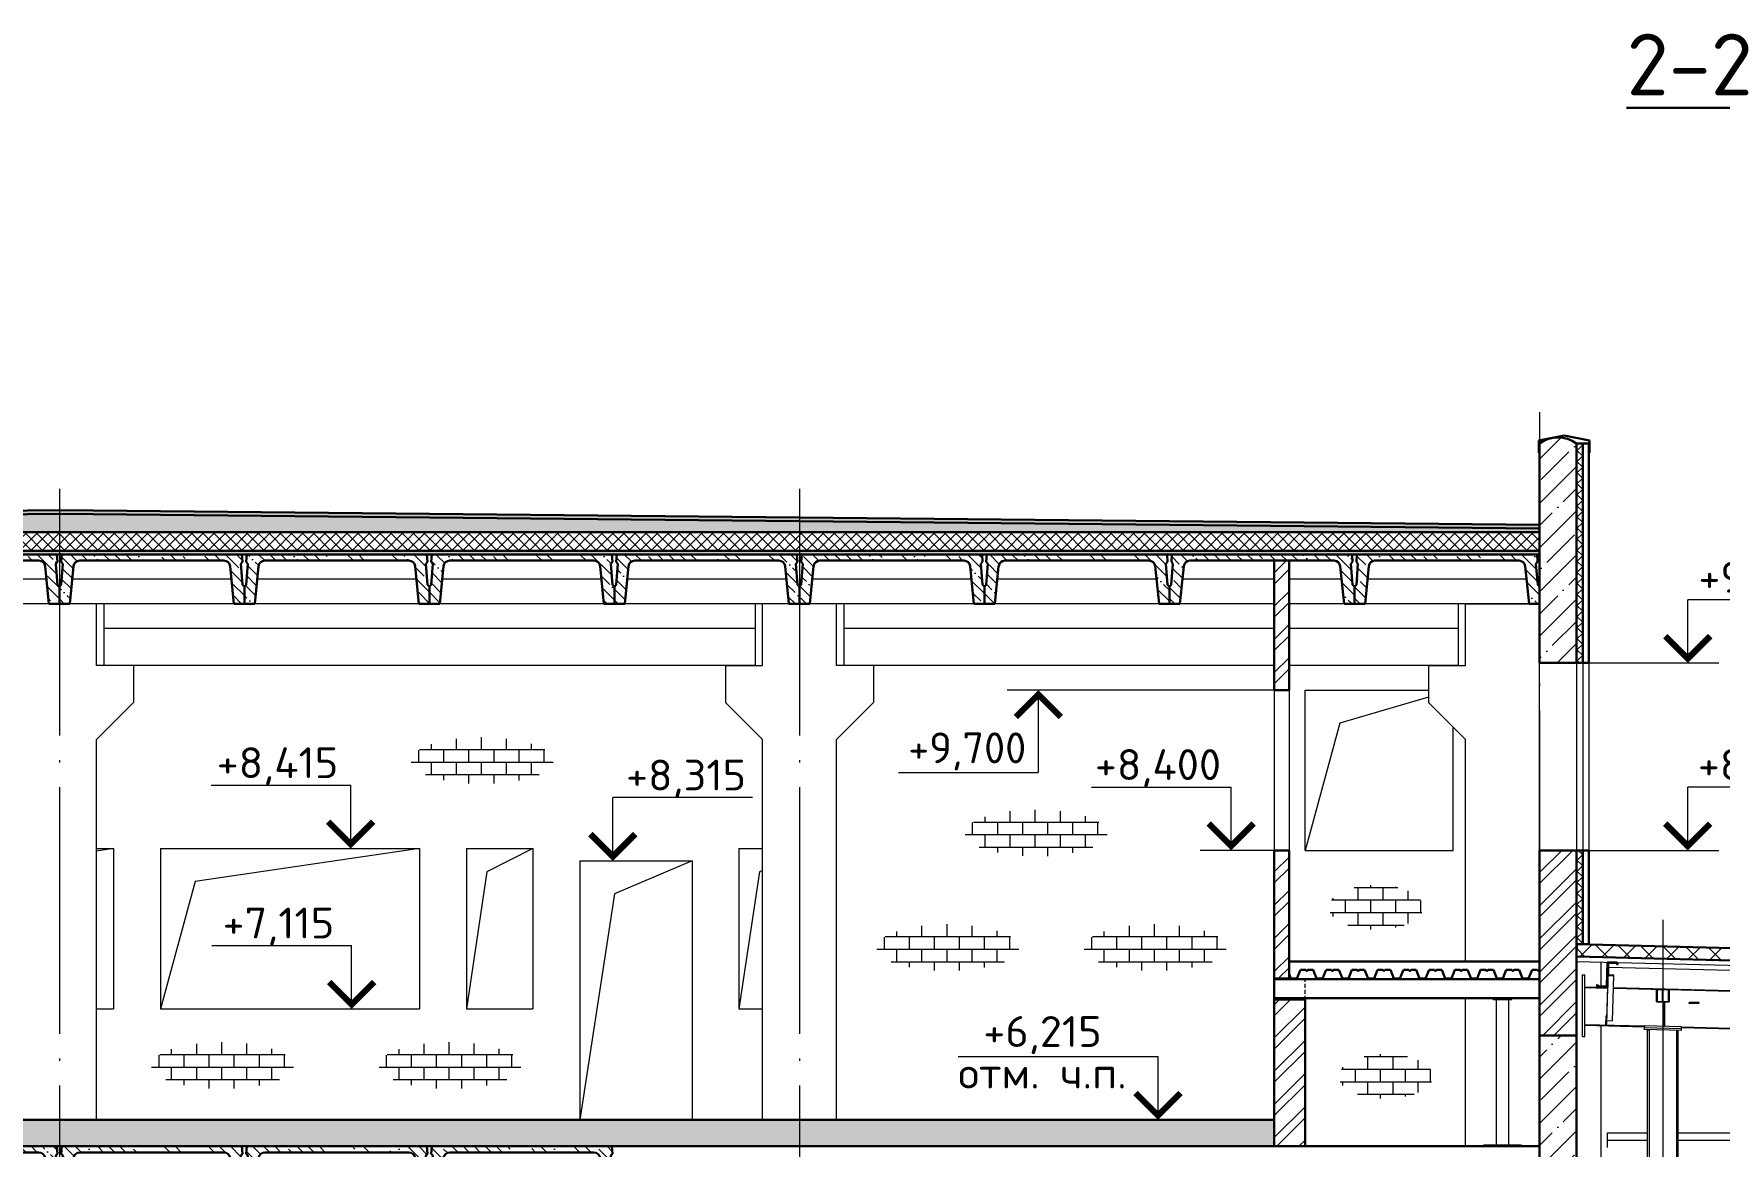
# Model space of a CAD drawing. Extents: x -965262 to 1142518, y -357520 to 71675.
# Drawn here: x -313554 to -299888, y -189498 to -180474 of the extents above; entities that cross this region are included whole.
import ezdxf

# ---------------------------------------------------------------- set-up
doc = ezdxf.new("R2010")
doc.units = 0
doc.header["$LTSCALE"] = 10
doc.linetypes.add('DOTE', pattern=[2.42, 2, -0.2, 0.02, -0.2])
doc.linetypes.add('HIDDEN', pattern=[9.525, 6.35, -3.175])
doc.layers.get('0').update_dxf_attribs({"linetype": 'CONTINUOUS', "lineweight": 30})
doc.layers.add('DOTE', color=7, linetype='DOTE', lineweight=9)
doc.styles.add('GOST 2.304', font='isocpeur.ttf', dxfattribs={"width": 0.75, "height": 250})
pattern_1 = [(45, (-339032.66, -365864.93), (-134.70384, 134.70384), []), (45, (-338942.86, -365864.93), (-134.70384, 134.70384), [])]

# ---------------------------------------------------------------- blocks, each defined once
blk = doc.blocks.new('Ось7')
at = {"lineweight": 15}
for p, q in [((1024807, 203193), (1024807, 203962)), ((1024807, 203962), (1024835, 203962)), ((1024835, 203193), (1024835, 203962)), ((1025119, 203960), (1025105, 203400)), ((1025109, 203346), (1025125, 203956)), ((1025119, 203960), (1025122, 204092)), ((1025128, 203960), (1025119, 203960)), ((1025122, 204092), (1025131, 204092)), ((1025125, 203956), (1025128, 203956)), ((1025131, 204092), (1025128, 203960)), ((1025195, 203958), (1025128, 203960)), ((1025128, 203956), (1025195, 203954)), ((1025192, 203814), (1025195, 203958)), ((1024835, 203815), (1025115, 203808)), ((1024835, 203805), (1024835, 203815)), ((1024835, 203805), (1025115, 203798)), ((1025117, 203909), (1025123, 203909)), ((1025181, 203391), (1025192, 203806)), ((1025191, 203796), (1025814, 203781)), ((1025192, 203806), (1026653, 203769)), ((1025730, 203627), (1025730, 203781)), ((1025730, 203781), (1025884, 203781)), ((1025879, 203776), (1025735, 203776)), ((1025735, 203776), (1025735, 203632)), ((1025803, 203632), (1025803, 203776)), ((1025811, 203632), (1025811, 203776)), ((1025879, 203632), (1025879, 203776)), ((1025884, 203781), (1025884, 203627)), ((1025884, 203779), (1026653, 203760)), ((1025730, 203627), (1025884, 203627)), ((1025735, 203632), (1025879, 203632)), ((1025814, 203319), (1025814, 203627)), ((1025828, 203627), (1025828, 203319)), ((1026135, 203607), (1026136, 203619)), ((1026258, 203604), (1026135, 203607)), ((1026259, 203616), (1026136, 203619)), ((1026258, 203604), (1026259, 203616)), ((1024835, 203344), (1024835, 203344)), ((1024835, 203344), (1024835, 203334)), ((1024835, 203344), (1025578, 203325)), ((1024835, 203334), (1025577, 203316)), ((1025097, 203337), (1025100, 203453)), ((1025100, 203453), (1025106, 203452)), ((1025103, 203337), (1025105, 203400)), ((1025103, 203346), (1025109, 203346)), ((1025111, 203393), (1025181, 203391)), ((1025576, 203279), (1025577, 203302)), ((1025578, 203325), (1025577, 203316)), ((1025578, 203325), (1025577, 203302)), ((1026038, 203291), (1025577, 203302)), ((1026039, 203314), (1025578, 203325)), ((1025828, 203319), (1025814, 203319)), ((1026038, 203291), (1026039, 203314)), ((1026039, 203314), (1026039, 203304)), ((1026039, 203314), (1033916, 203117)), ((1026039, 203304), (1033916, 203108)), ((1024807, 203193), (1024835, 203193)), ((1026038, 203268), (1025576, 203279)), ((1025615, 203278), (1025636, 203278)), ((1025615, 192677), (1025615, 203278)), ((1025636, 203278), (1025636, 192677)), ((1025999, 203268), (1025978, 203269)), ((1025978, 203269), (1025978, 192677)), ((1025999, 192677), (1025999, 203268)), ((1026038, 203268), (1026038, 203291))]:
    blk.add_line(p, q, dxfattribs=at)
blk = doc.blocks.new('y')
at = {"lineweight": 15}
h = blk.add_hatch(dxfattribs=at)
h.set_pattern_fill('ANSI35', color=256, scale=20, angle=90, style=0)
h.set_pattern_definition([(135, (-71939.62, 175751.51), (-89.80256, -89.80256), []), (135, (-71939.62, 175841.31), (-89.80256, -89.80256), [158.75, -31.75, 0, -31.75])])
edge = h.paths.add_edge_path()
edge.add_ellipse((16946, 173768), major_axis=(35.4, 35.4), ratio=1, start_angle=45, end_angle=129.2894)
edge.add_line((16896, 173773), (16866, 173468))
edge.add_line((16866, 173468), (16781, 173468))
edge.add_line((16781, 173468), (16781, 173608))
edge.add_line((16781, 173608), (16796, 173623))
edge.add_line((16796, 173623), (16809, 173793))
edge.add_line((16809, 173793), (16796, 173808))
edge.add_line((16796, 173808), (16801, 173868))
edge.add_line((16801, 173868), (18261, 173868))
edge.add_line((18261, 173868), (18265, 173808))
edge.add_line((18265, 173808), (18252, 173793))
edge.add_line((18252, 173793), (18266, 173623))
edge.add_line((18266, 173623), (18281, 173608))
edge.add_line((18281, 173608), (18281, 173468))
edge.add_line((18281, 173468), (18196, 173468))
edge.add_line((18196, 173468), (18165, 173773))
edge.add_ellipse((18115, 173768), major_axis=(-35.4, 35.4), ratio=1, start_angle=230.7106, end_angle=315)
edge.add_line((18115, 173818), (16946, 173818))
h.paths.add_polyline_path([(17611, 173818), (17451, 173818), (17451, 173868), (17611, 173868)], flags=17)
h.paths.add_polyline_path([(17961, 173818), (17801, 173818), (17801, 173868), (17961, 173868)], flags=17)
for p, q in [((16801, 173868), (16796, 173808)), ((18261, 173868), (16801, 173868)), ((18261, 173868), (18265, 173808)), ((16809, 173793), (16796, 173808)), ((16809, 173793), (16796, 173623)), ((16896, 173773), (16866, 173468)), ((18115, 173818), (16946, 173818)), ((18165, 173773), (18196, 173468)), ((18252, 173793), (18265, 173808)), ((18252, 173793), (18266, 173623)), ((16781, 173608), (16796, 173623)), ((16781, 173608), (16781, 173468)), ((18281, 173608), (18266, 173623)), ((18281, 173608), (18281, 173468)), ((18281, 173608), (18281, 173468)), ((16781, 173468), (16866, 173468)), ((18281, 173468), (18196, 173468))]:
    blk.add_line(p, q)
for p, q in [((18176, 173668), (16886, 173668)), ((18196, 173468), (16866, 173468))]:
    blk.add_line(p, q, dxfattribs=at)
for centre, start, end in [((16946, 173768), 90, 174.2894), ((18115, 173768), 5.7106, 90)]:
    blk.add_arc(centre, 50, start, end)
blk = doc.blocks.new('zz')
at = {"lineweight": 15}
for p, q in [((928572, 205002), (930093, 204964)), ((928557, 202933), (929057, 202933)), ((928557, 202751), (928557, 202933)), ((929442, 202933), (936749, 202933)), ((928557, 202841), (929057, 202841)), ((929442, 202841), (936749, 202841))]:
    blk.add_line(p, q, dxfattribs=at)

msp = doc.modelspace()

# ---------------------------------------------------------------- hatches: boundary and pattern name
at = {"lineweight": 15}
h = msp.add_hatch(dxfattribs=at)
h.set_pattern_fill('ANSI35', color=256, scale=40)
h.set_pattern_definition([(45, (-301197.93, -183776.57), (-179.605, 179.605), []), (45, (-301018.32, -183776.57), (-179.605, 179.605), [317.5, -63.5, 0, -63.5])])
h.paths.add_polyline_path([(-301346, -183798.3), (-301046, -183798.3, 0.3333333)])
h.paths.add_polyline_path([(-301346, -185578.3), (-301046, -185578.3), (-301046, -183798.3), (-301346, -183798.3)])
h.paths.add_polyline_path([(-301346, -190398.3), (-301046, -190398.3), (-301046, -188598.3), (-301346, -188598.3)])
h = msp.add_hatch(dxfattribs=at)
h.set_pattern_fill('ANSI37', color=256, scale=20)
h.set_pattern_definition([(45, (-342126.707, -358566.054), (-44.90128, 44.90128), []), (135, (-342126.707, -358566.054), (-44.90128, -44.90128), [])])
h.paths.add_polyline_path([(-300996, -183798.3), (-301046, -183798.3), (-301046, -185578.3), (-300996, -185578.3)])
h.paths.add_polyline_path([(-300996, -187098.3), (-301046, -187098.3), (-301046, -187858.3), (-300996, -187858.3)])
h = msp.add_hatch(dxfattribs=at)
h.set_pattern_fill('ANSI35', color=256, scale=20)
h.set_pattern_definition([(45, (-339032.66, -358566.05), (-89.80256, 89.80256), []), (45, (-338942.86, -358566.05), (-89.80256, 89.80256), [158.75, -31.75, 0, -31.75])])
h.paths.add_polyline_path([(-319346, -184398.3), (-325346, -184458.3), (-325346, -184488.3), (-319346, -184428.3)])
h.paths.add_polyline_path([(-313346, -184368.3), (-313346, -184338.3), (-319346, -184398.3), (-319346, -184428.3)])
h.paths.add_polyline_path([(-313346, -184338.3), (-313346, -184368.3), (-307346, -184428.3), (-307346, -184398.3)])
h.paths.add_polyline_path([(-307346, -184398.3), (-307346, -184428.3), (-301346, -184488.3), (-301346, -184458.3)])
h = msp.add_hatch(dxfattribs=at)
h.set_pattern_fill('GRAVEL', color=256, scale=5)
h.set_pattern_definition([(228.0127875, (-338941.22, -358439.054), (-1016.0000001, -1142.99999993), [17.08607, -1691.52418]), (184.969741, (-338952.6496, -358451.7543), (1523.9999994, 127.00000723), [29.32024, -2902.702445]), (132.510447, (-338981.8596, -358454.294), (1270.00000054, -1396.9999995), [20.67408, -2046.73614]), (267.273689, (-339031.3896, -358486.0443), (127.00000027, 2539.99999999), [26.70023, -2643.32187]), (292.833654, (-339032.6596, -358512.714), (-635.00000005, 1523.99999998), [26.181685, -2591.99039]), (357.273689, (-339022.4996, -358536.8443), (-2539.99999999, 127.00000027), [26.70023, -2643.32187]), (37.6942405, (-338995.8296, -358538.1143), (-1650.99999993, -1270.0000001), [35.30968, -3495.65577]), (72.2553284, (-338967.8896, -358516.5243), (889.00000024, 2793.99999992), [33.33598, -3300.26283]), (121.4295656, (-338957.7296, -358484.7743), (-1016.00000014, 1650.99999991), [26.79065, -2652.277285]), (175.236358, (-338971.7, -358461.914), (1397, -127.0000002), [30.58566, -1498.69685]), (222.3974378, (-339002.1796, -358459.3743), (-1523.99999995, -1397.00000005), [39.5539, -3915.83863]), (138.814075, (-338905.66, -358487.314), (-888.99999995, 762.0000001), [13.50023, -1336.52829]), (171.4692344, (-338915.8196, -358478.424), (1651.00000004, -253.99999971), [25.6841, -2542.73195]), (225, (-338941.22, -358474.61), (-2e-14, -127), [17.96047, -161.644655]), (203.19859, (-338950.11, -358459.374), (635, 254), [9.67207, -957.53112]), (291.80141, (-338959, -358463.184), (-127, 381), [13.67828, -670.23765]), (30.963757, (-338953.92, -358475.884), (381, 254), [22.21598, -718.31491]), (161.56505, (-338934.87, -358464.454), (254, -127), [16.06436, -385.54491]), (16.3895403, (-339032.6596, -358463.184), (1270, 381), [22.5044, -2227.94133]), (70.346176, (-339011.07, -358456.834), (-508.00000005, -1397), [18.87995, -1869.11078]), (293.19859, (-338934.87, -358439.054), (-254, 635), [19.344005, -947.85918]), (343.6104597, (-338927.2496, -358456.834), (-1270.00000003, 380.9999999), [22.5044, -2227.94133]), (339.443955, (-339032.66, -358541.924), (-635, 254), [21.70176, -1063.38672]), (294.7751406, (-339012.34, -358549.544), (-635.00000076, 1396.99999966), [18.18361, -1800.17967]), (66.80141, (-338933.6, -358566.054), (254, 635), [19.344005, -947.85918]), (17.3540246, (-338925.9796, -358548.274), (-1650.99999997, -508.0000001), [21.28914, -2107.6188]), (69.443955, (-338995.83, -358566.054), (-254, -635), [10.85088, -1074.2376]), (101.309932, (-338941.22, -358566.054), (-127, 508), [6.47573, -641.09975]), (165.963757, (-338942.49, -358559.704), (381, -127), [26.181685, -497.45273]), (186.009006, (-338967.8896, -358553.354), (1270, 127.00000007), [24.26335, -2402.06824]), (303.690068, (-338953.92, -358487.314), (-127, 254), [18.31619, -439.58882]), (353.1572266, (-338943.7596, -358502.5543), (2159.00000001, -253.99999989), [31.97784, -3165.80045]), (60.945396, (-338912.01, -358506.364), (-508, -889), [13.07541, -1294.46962]), (90, (-338905.66, -358494.93), (-127, 127), [7.62, -119.38]), (120.256437, (-338970.43, -358549.544), (507.99999994, -889.00000004), [17.64335, -1746.69704]), (48.0127875, (-338979.32, -358534.304), (1016.0000001, 1142.99999993), [34.17214, -1674.43811]), (0, (-338956.46, -358508.9), (127, 127), [33.02, -93.98]), (325.3048465, (-338923.44, -358508.904), (1270.00000048, -888.9999993), [20.08048, -1987.96584]), (254.054604, (-338906.93, -358520.334), (-127, -508), [18.49145, -906.0825]), (207.6459754, (-338912.0096, -358538.1143), (-2413.00000009, -1269.99999983), [30.107255, -2980.62322]), (175.4260787, (-338938.6796, -358552.0843), (-1651, 127), [31.85147, -3153.29232])])
h.paths.add_polyline_path([(-325346, -184518.3), (-325346, -184488.3), (-313346, -184368.3), (-301346, -184488.3), (-301346, -184518.3)])
h = msp.add_hatch(dxfattribs=at)
h.set_pattern_fill('ANSI37', color=256, scale=20)
h.set_pattern_definition([(45, (-339032.66, -358566.054), (-44.90128, 44.90128), []), (135, (-339032.66, -358566.054), (-44.90128, -44.90128), [])])
h.paths.add_polyline_path([(-301346, -184518.3), (-325346, -184518.3), (-325346, -184668.3), (-301346, -184668.3)])
h = msp.add_hatch(dxfattribs=at)
h.set_pattern_fill('ANSI35', color=256, scale=20, angle=90)
h.set_pattern_definition([(135, (-319061.49, -184678.97), (-89.8026, -89.8026), []), (135, (-319061.49, -184589.16), (-89.8026, -89.8026), [158.75, -31.75, 0, -31.75])])
h.paths.add_polyline_path([(-313346, -184668.3), (-319346, -184668.3), (-319346, -184698.3), (-313346, -184698.3)])
h.paths.add_polyline_path([(-307346, -184668.3), (-313346, -184668.3), (-313346, -184698.3), (-307346, -184698.3)])
h.paths.add_polyline_path([(-301346, -184668.3), (-307346, -184668.3), (-307346, -184698.3), (-301346, -184698.3)])
h.paths.add_polyline_path([(-319346, -184668.3), (-325346, -184668.3), (-325346, -184698.3), (-319346, -184698.3)])
at = {"lineweight": 0}
h = msp.add_hatch(dxfattribs=at)
h.set_pattern_fill('ANSI35', color=256, scale=20, angle=90, style=0)
h.set_pattern_definition([(135, (-321126.71, -358566.05), (-89.80256, -89.80256), []), (135, (-321126.71, -358476.25), (-89.80256, -89.80256), [158.75, -31.75, 0, -31.75])])
edge = h.paths.add_edge_path()
edge.add_ellipse((-304180.8, -184798.3), major_axis=(35.4, 35.4), ratio=1, start_angle=45, end_angle=129.28941)
edge.add_line((-304230.5, -184793.3), (-304261, -185098.3))
edge.add_line((-304261, -185098.3), (-304346, -185098.3))
edge.add_line((-304346, -185098.3), (-304346, -184958.3))
edge.add_line((-304346, -184958.3), (-304330.9, -184943.3))
edge.add_line((-304330.9, -184943.3), (-304317.8, -184773.3))
edge.add_line((-304317.8, -184773.3), (-304330.6, -184758.3))
edge.add_line((-304330.6, -184758.3), (-304326, -184698.3))
edge.add_line((-304326, -184698.3), (-302866, -184698.3))
edge.add_line((-302866, -184698.3), (-302861.4, -184758.3))
edge.add_line((-302861.4, -184758.3), (-302874.3, -184773.3))
edge.add_line((-302874.3, -184773.3), (-302861.2, -184943.3))
edge.add_line((-302861.2, -184943.3), (-302846, -184958.3))
edge.add_line((-302846, -184958.3), (-302846, -185098.3))
edge.add_line((-302846, -185098.3), (-302931, -185098.3))
edge.add_line((-302931, -185098.3), (-302961.5, -184793.3))
edge.add_ellipse((-303011.3, -184798.3), major_axis=(-35.4, 35.4), ratio=1, start_angle=230.71059, end_angle=315)
edge.add_line((-303011.3, -184748.3), (-304180.8, -184748.3))
at = {"lineweight": 15}
h = msp.add_hatch(dxfattribs=at)
h.set_pattern_fill('ANSI32', color=1, scale=20)
h.set_pattern_definition(pattern_1)
h.paths.add_polyline_path([(-303376, -184748.3), (-303496, -184748.3), (-303496, -185798.3), (-303376, -185798.3)])
h.paths.add_polyline_path([(-303376, -187098.3), (-303496, -187098.3), (-303496, -188138.3), (-303376, -188138.3)])
h = msp.add_hatch(dxfattribs=at)
h.set_pattern_fill('AR-B816', color=1, scale=0.5)
h.set_pattern_definition([(0, (-314902.16, -360728.03), (0, 101.6), []), (90, (-314902.16, -360728.03), (-101.6, 101.6), [101.6, -101.6])])
edge = h.paths.add_edge_path()
edge.add_ellipse((-309917.3, -186370.1), major_axis=(576.4, 0), ratio=0.3284225, start_angle=0, end_angle=360)
h = msp.add_hatch(dxfattribs=at)
h.set_pattern_fill('AR-B816', color=1, scale=0.5)
h.set_pattern_definition([(0, (-310412.16, -361315.26), (0, 101.6), []), (90, (-310412.16, -361315.26), (-101.6, 101.6), [101.6, -101.6])])
edge = h.paths.add_edge_path()
edge.add_ellipse((-305427.3, -186957.3), major_axis=(576.4, 0), ratio=0.3284225, start_angle=0, end_angle=360)
h = msp.add_hatch(dxfattribs=at)
h.set_pattern_fill('ANSI32', color=1, scale=20)
h.set_pattern_definition(pattern_1)
h.paths.add_polyline_path([(-301046, -187098.3), (-301346, -187098.3), (-301346, -188598.3), (-301046, -188598.3)])
h = msp.add_hatch(dxfattribs=at)
h.set_pattern_fill('AR-B816', color=1, scale=0.5)
h.set_pattern_definition([(0, (-303426.03, -185874.93), (0, 101.6), []), (90, (-303426.03, -185874.93), (-101.6, 101.6), [101.6, -101.6])])
edge = h.paths.add_edge_path()
edge.add_ellipse((-302671.4, -187559.1), major_axis=(-381.5, 0), ratio=0.473687, start_angle=0, end_angle=360)
h = msp.add_hatch(dxfattribs=at)
h.set_pattern_fill('AR-B816', color=1, scale=0.5)
h.set_pattern_definition([(0, (-311127.66, -362244.98), (0, 101.6), []), (90, (-311127.66, -362244.98), (-101.6, 101.6), [101.6, -101.6])])
edge = h.paths.add_edge_path()
edge.add_ellipse((-306142.8, -187887), major_axis=(576.4, 0), ratio=0.3284225, start_angle=0, end_angle=360)
h = msp.add_hatch(dxfattribs=at)
h.set_pattern_fill('AR-B816', color=1, scale=0.5)
h.set_pattern_definition([(0, (-309446.24, -362244.98), (0, 101.6), []), (90, (-309446.24, -362244.98), (-101.6, 101.6), [101.6, -101.6])])
edge = h.paths.add_edge_path()
edge.add_ellipse((-304461.3, -187887), major_axis=(576.4, 0), ratio=0.3284225, start_angle=0, end_angle=360)
h = msp.add_hatch(dxfattribs=at)
h.set_pattern_fill('ANSI37', color=30, scale=40)
h.set_pattern_definition([(45, (-342126.71, -358566.05), (-89.80256, 89.80256), []), (135, (-342126.71, -358566.05), (-89.80256, -89.80256), [])])
h.paths.add_polyline_path([(-301042.5, -187859.2), (-301045, -187959.2), (-264760, -188864.8), (-264757.5, -188764.8)])
h = msp.add_hatch(dxfattribs=at)
h.set_pattern_fill('ANSI32', color=1, scale=20)
h.set_pattern_definition(pattern_1)
h.paths.add_polyline_path([(-303246, -188308.3), (-303496, -188308.3), (-303496, -189498.3), (-303246, -189498.3)])
h = msp.add_hatch(dxfattribs=at)
h.set_pattern_fill('AR-B816', color=1, scale=0.5)
h.set_pattern_definition([(0, (-317007.88, -363201.43), (0, 101.6), []), (90, (-317007.88, -363201.43), (-101.6, 101.6), [101.6, -101.6])])
edge = h.paths.add_edge_path()
edge.add_ellipse((-312023, -188843.5), major_axis=(576.4, 0), ratio=0.3284225, start_angle=0, end_angle=360)
h = msp.add_hatch(dxfattribs=at)
h.set_pattern_fill('AR-B816', color=1, scale=0.5)
h.set_pattern_definition([(0, (-315163.89, -363201.43), (0, 101.6), []), (90, (-315163.89, -363201.43), (-101.6, 101.6), [101.6, -101.6])])
edge = h.paths.add_edge_path()
edge.add_ellipse((-310179, -188843.5), major_axis=(576.4, 0), ratio=0.3284225, start_angle=0, end_angle=360)
h = msp.add_hatch(dxfattribs=at)
h.set_pattern_fill('AR-B816', color=1, scale=0.5)
h.set_pattern_definition([(0, (-303346.16, -187247.17), (0, 101.6), []), (90, (-303346.16, -187247.17), (-101.6, 101.6), [101.6, -101.6])])
edge = h.paths.add_edge_path()
edge.add_ellipse((-302591.5, -188931.4), major_axis=(-381.5, 0), ratio=0.473687, start_angle=0, end_angle=360)
h = msp.add_hatch(dxfattribs=at)
h.set_pattern_fill('ANSI35', color=256, scale=40, angle=90)
h.set_pattern_definition([(135, (-302643.57, -189385), (-179.605, -179.605), []), (135, (-302643.57, -189205.4), (-179.605, -179.605), [317.5, -63.5, 0, -63.5])])
h.paths.add_polyline_path([(-301346, -189283.3), (-303376, -189283.3), (-303376, -189498.3), (-301346, -189498.3)], flags=17)
h.paths.add_polyline_path([(-303376, -189283.3), (-303496, -189283.3), (-303496, -189498.3), (-303376, -189498.3)], flags=16)
h.paths.add_polyline_path([(-325346, -189283.3), (-325346, -189498.3), (-301346, -189498.3), (-301346, -189283.3)])

# ---------------------------------------------------------------- linework, layer by layer
for p, q in [((-301351, -183774.3, -4711.1), (-301146, -183733.3, -4711.1)), ((-301351, -183874.3, -4711.1), (-301351, -183774.3, -4711.1)), ((-300941, -183774.3, -4711.1), (-301146, -183733.3, -4711.1)), ((-300941, -183874.3, -4711.1), (-300941, -183774.3, -4711.1)), ((-301346, -185578.3, -4711.1), (-301346, -183798.3, -4711.1)), ((-301046, -185578.3, -4711.1), (-301046, -183798.3, -4711.1)), ((-300996, -183798.3, -4711.1), (-301046, -183798.3, -4711.1)), ((-300996, -185578.3, -4711.1), (-300996, -183798.3, -4711.1)), ((-300946, -183798.3, -4711.1), (-300996, -183798.3, -4711.1)), ((-300946, -185578.3, -4711.1), (-300946, -183798.3, -4711.1)), ((-325346, -184458.3, -4711.1), (-313346, -184338.3, -4711.1)), ((-301346, -184458.3, -4711.1), (-313346, -184338.3, -4711.1)), ((-325346, -184488.3, -4711.1), (-313346, -184368.3, -4711.1)), ((-301346, -184488.3, -4711.1), (-313346, -184368.3, -4711.1)), ((-325346, -184518.3, -4711.1), (-301346, -184518.3, -4711.1)), ((-325346, -184668.3, -4711.1), (-301346, -184668.3, -4711.1)), ((-325346, -184698.3, -4711.1), (-301346, -184698.3, -4711.1)), ((-304326, -184698.3, -4711.1), (-304330.6, -184758.3, -4711.1)), ((-302866, -184698.3, -4711.1), (-304326, -184698.3, -4711.1)), ((-303011.3, -184748.3, -4711.1), (-304180.8, -184748.3, -4711.1)), ((-302866, -184698.3, -4711.1), (-302861.4, -184758.3, -4711.1)), ((-304317.8, -184773.3, -4711.1), (-304330.9, -184943.3, -4711.1)), ((-304317.8, -184773.3, -4711.1), (-304330.6, -184758.3, -4711.1)), ((-304230.5, -184793.3, -4711.1), (-304261, -185098.3, -4711.1)), ((-302961.5, -184793.3, -4711.1), (-302931, -185098.3, -4711.1)), ((-302874.3, -184773.3, -4711.1), (-302861.4, -184758.3, -4711.1)), ((-302874.3, -184773.3, -4711.1), (-302861.2, -184943.3, -4711.1)), ((-304346, -184958.3, -4711.1), (-304330.9, -184943.3, -4711.1)), ((-304346, -184958.3, -4711.1), (-304346, -185098.3, -4711.1)), ((-302846, -184958.3, -4711.1), (-302861.2, -184943.3, -4711.1)), ((-302846, -184958.3, -4711.1), (-302846, -185098.3, -4711.1)), ((-302846, -184958.3, -4711.1), (-302846, -185098.3, -4711.1)), ((-304346, -185098.3, -4711.1), (-304261, -185098.3, -4711.1)), ((-302846, -185098.3, -4711.1), (-302931, -185098.3, -4711.1)), ((-301046, -187098.3, -4711.1), (-300946, -187098.3, -4711.1)), ((-300996, -187858.3, -4711.1), (-300996, -187098.3, -4711.1)), ((-300946, -187858.3, -4711.1), (-300946, -187098.3, -4711.1)), ((-303376, -187998.3, -4711.1), (-301346, -187998.3, -4711.1)), ((-300801, -188203.3, -4711.1), (-300796.1, -188005.4, -4711.1)), ((-300796.1, -188005.4, -4711.1), (-300720, -188007.3, -4711.1)), ((-300791.1, -188010.6, -4711.1), (-300796.1, -188208.5, -4711.1)), ((-300722.5, -188012.3, -4711.1), (-300791.1, -188010.6, -4711.1)), ((-300712.9, -188024.4, -4711.1), (-300722.5, -188012.3, -4711.1)), ((-300720, -188007.3, -4711.1), (-300708.9, -188021.2, -4711.1)), ((-300708.9, -188021.2, -4711.1), (-300712.9, -188024.4, -4711.1)), ((-303362, -188138.3, -4711.1), (-303376, -188102.6, -4711.1)), ((-303313, -188138.3, -4711.1), (-303362, -188138.3, -4711.1)), ((-303313, -188138.3, -4711.1), (-303362, -188138.3, -4711.1)), ((-303313, -188138.3, -4711.1), (-303284.9, -188067, -4711.1)), ((-303243.1, -188067, -4711.1), (-303284.9, -188067, -4711.1)), ((-303238.7, -188071.8, -4711.1), (-303239.8, -188068.5, -4711.1)), ((-303227.5, -188071.8, -4711.1), (-303226.4, -188068.5, -4711.1)), ((-303181.3, -188067, -4711.1), (-303223.1, -188067, -4711.1)), ((-303153.2, -188138.3, -4711.1), (-303181.3, -188067, -4711.1)), ((-303104.3, -188138.3, -4711.1), (-303153.2, -188138.3, -4711.1)), ((-303104.3, -188138.3, -4711.1), (-303076.1, -188067, -4711.1)), ((-303034.4, -188067, -4711.1), (-303076.1, -188067, -4711.1)), ((-303030, -188071.8, -4711.1), (-303031, -188068.5, -4711.1)), ((-303018.8, -188071.8, -4711.1), (-303017.7, -188068.5, -4711.1)), ((-302972.6, -188067, -4711.1), (-303014.4, -188067, -4711.1)), ((-302944.5, -188138.3, -4711.1), (-302972.6, -188067, -4711.1)), ((-302895.5, -188138.3, -4711.1), (-302944.5, -188138.3, -4711.1)), ((-302895.5, -188138.3, -4711.1), (-302867.4, -188067, -4711.1)), ((-302825.7, -188067, -4711.1), (-302867.4, -188067, -4711.1)), ((-302821.2, -188071.8, -4711.1), (-302822.3, -188068.5, -4711.1)), ((-302810.1, -188071.8, -4711.1), (-302809, -188068.5, -4711.1)), ((-302763.9, -188067, -4711.1), (-302805.6, -188067, -4711.1)), ((-302735.8, -188138.3, -4711.1), (-302763.9, -188067, -4711.1)), ((-302686.8, -188138.3, -4711.1), (-302735.8, -188138.3, -4711.1)), ((-302686.8, -188138.3, -4711.1), (-302658.7, -188067, -4711.1)), ((-302616.9, -188067, -4711.1), (-302658.7, -188067, -4711.1)), ((-302612.5, -188071.8, -4711.1), (-302613.6, -188068.5, -4711.1)), ((-302601.3, -188071.8, -4711.1), (-302600.2, -188068.5, -4711.1)), ((-302555.1, -188067, -4711.1), (-302596.9, -188067, -4711.1)), ((-302527, -188138.3, -4711.1), (-302555.1, -188067, -4711.1)), ((-302478, -188138.3, -4711.1), (-302527, -188138.3, -4711.1)), ((-302478, -188138.3, -4711.1), (-302449.9, -188067, -4711.1)), ((-302408.2, -188067, -4711.1), (-302449.9, -188067, -4711.1)), ((-302403.7, -188071.8, -4711.1), (-302404.8, -188068.5, -4711.1)), ((-302392.6, -188071.8, -4711.1), (-302391.5, -188068.5, -4711.1)), ((-302346.4, -188067, -4711.1), (-302388.1, -188067, -4711.1)), ((-302318.3, -188138.3, -4711.1), (-302346.4, -188067, -4711.1)), ((-302269.3, -188138.3, -4711.1), (-302318.3, -188138.3, -4711.1)), ((-302269.3, -188138.3, -4711.1), (-302241.2, -188067, -4711.1)), ((-302199.4, -188067, -4711.1), (-302241.2, -188067, -4711.1)), ((-302195, -188071.8, -4711.1), (-302196.1, -188068.5, -4711.1)), ((-302183.8, -188071.8, -4711.1), (-302182.7, -188068.5, -4711.1)), ((-302137.6, -188067, -4711.1), (-302179.4, -188067, -4711.1)), ((-302109.5, -188138.3, -4711.1), (-302137.6, -188067, -4711.1)), ((-302060.6, -188138.3, -4711.1), (-302109.5, -188138.3, -4711.1)), ((-302060.6, -188138.3, -4711.1), (-302032.4, -188067, -4711.1)), ((-301990.7, -188067, -4711.1), (-302032.4, -188067, -4711.1)), ((-301986.3, -188071.8, -4711.1), (-301987.3, -188068.5, -4711.1)), ((-301975.1, -188071.8, -4711.1), (-301974, -188068.5, -4711.1)), ((-301928.9, -188067, -4711.1), (-301970.7, -188067, -4711.1)), ((-301900.8, -188138.3, -4711.1), (-301928.9, -188067, -4711.1)), ((-301851.8, -188138.3, -4711.1), (-301900.8, -188138.3, -4711.1)), ((-301851.8, -188138.3, -4711.1), (-301823.7, -188067, -4711.1)), ((-301782, -188067, -4711.1), (-301823.7, -188067, -4711.1)), ((-301777.5, -188071.8, -4711.1), (-301778.6, -188068.5, -4711.1)), ((-301766.4, -188071.8, -4711.1), (-301765.3, -188068.5, -4711.1)), ((-301720.2, -188067, -4711.1), (-301761.9, -188067, -4711.1)), ((-301692.1, -188138.3, -4711.1), (-301720.2, -188067, -4711.1)), ((-301643.1, -188138.3, -4711.1), (-301692.1, -188138.3, -4711.1)), ((-301643.1, -188138.3, -4711.1), (-301615, -188067, -4711.1)), ((-301573.2, -188067, -4711.1), (-301615, -188067, -4711.1)), ((-301568.8, -188071.8, -4711.1), (-301569.9, -188068.5, -4711.1)), ((-301557.6, -188071.8, -4711.1), (-301556.5, -188068.5, -4711.1)), ((-301511.4, -188067, -4711.1), (-301553.2, -188067, -4711.1)), ((-301483.3, -188138.3, -4711.1), (-301511.4, -188067, -4711.1)), ((-301434.3, -188138.3, -4711.1), (-301483.3, -188138.3, -4711.1)), ((-301434.3, -188138.3, -4711.1), (-301406.2, -188067, -4711.1)), ((-301364.5, -188067, -4711.1), (-301406.2, -188067, -4711.1)), ((-301360, -188071.8, -4711.1), (-301361.1, -188068.5, -4711.1)), ((-301348.9, -188071.8, -4711.1), (-301347.8, -188068.5, -4711.1)), ((-300883.3, -188192.7, -4711.1), (-300879.3, -188189.6, -4711.1)), ((-300872.2, -188206.6, -4711.1), (-300883.3, -188192.7, -4711.1)), ((-300879.3, -188189.6, -4711.1), (-300869.7, -188201.6, -4711.1)), ((-300796.1, -188208.5, -4711.1), (-300872.2, -188206.6, -4711.1)), ((-300869.7, -188201.6, -4711.1), (-300801, -188203.3, -4711.1)), ((-301346, -190398.3, -4711.1), (-301346, -188598.3, -4711.1)), ((-301046, -190398.3, -4711.1), (-301046, -188598.3, -4711.1)), ((-325346, -189283.3, -4711.1), (-303496, -189283.3, -4711.1)), ((-325346, -189498.3, -4711.1), (-301346, -189498.3, -4711.1))]:
    msp.add_line(p, q)
at = {"extrusion": (-1.83697e-16, 0, -1)}
msp.add_line((-300946, -183798.3, -4711.1), (-301046, -183798.3, -4711.1), dxfattribs=at)
at = {"color": 1}
for p, q in [((-303496, -185798.3, -4711.1), (-303496, -184748.3, -4711.1)), ((-303376, -184748.3, -4711.1), (-303496, -184748.3, -4711.1)), ((-303376, -185798.3, -4711.1), (-303376, -184748.3, -4711.1)), ((-303376, -185798.3, -4711.1), (-303496, -185798.3, -4711.1)), ((-303376, -187098.3, -4711.1), (-303496, -187098.3, -4711.1)), ((-303496, -189498.3, -4711.1), (-303496, -187098.3, -4711.1)), ((-303376, -188138.3, -4711.1), (-303376, -187098.3, -4711.1)), ((-301346, -188598.3, -4711.1), (-301346, -187098.3, -4711.1)), ((-301046, -188598.3, -4711.1), (-301046, -187098.3, -4711.1)), ((-303376, -188138.3, -4711.1), (-303496, -188138.3, -4711.1)), ((-303246, -188308.3, -4711.1), (-303496, -188308.3, -4711.1)), ((-303246, -189498.3, -4711.1), (-303246, -188308.3, -4711.1)), ((-303246, -189498.3, -4711.1), (-303496, -189498.3, -4711.1))]:
    msp.add_line(p, q, dxfattribs=at)
at = {"lineweight": 0}
for p, q in [((-303496, -184898.3, -4711.1), (-304241, -184898.3, -4711.1)), ((-302951, -184898.3, -4711.1), (-303376, -184898.3, -4711.1)), ((-303496, -185098.3, -4711.1), (-304261, -185098.3, -4711.1)), ((-302931, -185098.3, -4711.1), (-303376, -185098.3, -4711.1))]:
    msp.add_line(p, q, dxfattribs=at)
at = {"lineweight": 15}
for p, q in [((-313046, -185098.3, -4711.1), (-313646, -185098.3, -4711.1)), ((-313046, -185598.3, -4711.1), (-313046, -185098.3, -4711.1)), ((-307706, -185098.3, -4711.1), (-312986, -185098.3, -4711.1)), ((-312986, -185098.3, -4711.1), (-312986, -185298.3, -4711.1)), ((-307706, -185098.3, -4711.1), (-307706, -185298.3, -4711.1)), ((-307046, -185098.3, -4711.1), (-307646, -185098.3, -4711.1)), ((-307646, -185598.3, -4711.1), (-307646, -185098.3, -4711.1)), ((-307046, -185598.3, -4711.1), (-307046, -185098.3, -4711.1)), ((-306986, -185098.3, -4711.1), (-306986, -185298.3, -4711.1)), ((-303496, -185098.3, -4711.1), (-306986, -185098.3, -4711.1)), ((-302006, -185098.3, -4711.1), (-303376, -185098.3, -4711.1)), ((-302006, -185098.3, -4711.1), (-302006, -185298.3, -4711.1)), ((-301946, -185098.3, -4711.1), (-301346, -185098.3, -4711.1)), ((-301946, -185598.3, -4711.1), (-301946, -185098.3, -4711.1)), ((-301346, -185104.7, -4711.1), (-301352.5, -185098.3, -4711.1)), ((-301346, -195498.3, -4711.1), (-301346, -185098.3, -4711.1)), ((-300144.4, -185578.3, -3259.8), (-300144.4, -185065.2, -3259.8)), ((-307706, -185298.3, -4711.1), (-312986, -185298.3, -4711.1)), ((-312986, -185298.3, -4711.1), (-312986, -185598.3, -4711.1)), ((-307706, -185298.3, -4711.1), (-307706, -185598.3, -4711.1)), ((-306986, -185298.3, -4711.1), (-306986, -185598.3, -4711.1)), ((-303496, -185298.3, -4711.1), (-306986, -185298.3, -4711.1)), ((-302006, -185298.3, -4711.1), (-303376, -185298.3, -4711.1)), ((-302006, -185298.3, -4711.1), (-302006, -185598.3, -4711.1)), ((-312746, -185598.3, -4711.1), (-313046, -185598.3, -4711.1)), ((-307706, -185598.3, -4711.1), (-312986, -185598.3, -4711.1)), ((-312746, -185598.3, -4711.1), (-312746, -185898.3, -4711.1)), ((-307946, -185598.3, -4711.1), (-307646, -185598.3, -4711.1)), ((-307946, -185598.3, -4711.1), (-307946, -185898.3, -4711.1)), ((-306746, -185598.3, -4711.1), (-307046, -185598.3, -4711.1)), ((-303496, -185598.3, -4711.1), (-306986, -185598.3, -4711.1)), ((-306746, -185598.3, -4711.1), (-306746, -185898.3, -4711.1)), ((-302006, -185598.3, -4711.1), (-303376, -185598.3, -4711.1)), ((-302246, -185598.3, -4711.1), (-301946, -185598.3, -4711.1)), ((-302246, -185598.3, -4711.1), (-302246, -185898.3, -4711.1)), ((-301046, -185578.3, -4711.1), (-301046, -187098.3, -4711.1)), ((-301046, -185578.3, -4711.1), (-299893.4, -185578.3, -3259.8)), ((-300996, -185578.3, -4711.1), (-300996, -187098.3, -4711.1)), ((-300946, -185578.3, -4711.1), (-300946, -187098.3, -4711.1)), ((-303496, -185798.3, -4711.1), (-305660.7, -185798.3, -4711.1)), ((-305409.6, -185798.3, -4711.1), (-305409.6, -186467.6, -4711.1)), ((-313046, -186198.3, -4711.1), (-312746, -185898.3, -4711.1)), ((-307646, -186198.3, -4711.1), (-307946, -185898.3, -4711.1)), ((-307046, -186198.3, -4711.1), (-306746, -185898.3, -4711.1)), ((-301946, -186198.3, -4711.1), (-302246, -185898.3, -4711.1)), ((-313046, -189283.3, -4711.1), (-313046, -186198.3, -4711.1)), ((-307646, -189283.3, -4711.1), (-307646, -186198.3, -4711.1)), ((-307046, -189283.3, -4711.1), (-307046, -186198.3, -4711.1)), ((-301946, -187998.3, -4711.1), (-301946, -186198.3, -4711.1)), ((-310984, -187083.3, -4711.1), (-310984, -186570.2, -4711.1)), ((-303845.5, -187098.3, -4711.1), (-303845.5, -186585.2, -4711.1)), ((-300144.4, -187098.3, -3259.8), (-300144.4, -186585.2, -3259.8)), ((-308858.7, -187183.3, -4711.1), (-308858.7, -186670.2, -4711.1)), ((-303496, -187098.3, -4711.1), (-304096.6, -187098.3, -4711.1)), ((-301046, -187098.3, -4711.1), (-299893.4, -187098.3, -3259.8)), ((-310976.3, -188383.3, -4711.1), (-310976.3, -187870.2, -4711.1)), ((-303496, -188138.3, -4711.1), (-301346, -188138.3, -4711.1)), ((-303496, -188146.3, -4711.1), (-301346, -188146.3, -4711.1)), ((-303496, -188290.3, -4711.1), (-301346, -188290.3, -4711.1)), ((-303496, -188298.3, -4711.1), (-301346, -188298.3, -4711.1)), ((-303496, -188308.3, -4711.1), (-303496, -188298.3, -4711.1)), ((-303496, -188298.3, -4711.1), (-303246, -188298.3, -4711.1)), ((-303246, -188308.3, -4711.1), (-303246, -188298.3, -4711.1)), ((-301946, -189498.3, -4711.1), (-301946, -188298.3, -4711.1)), ((-301721, -188308.3, -4711.1), (-301721, -188298.3, -4711.1)), ((-301571, -188308.3, -4711.1), (-301571, -188298.3, -4711.1)), ((-303496, -188308.3, -4711.1), (-303246, -188308.3, -4711.1)), ((-301721, -188308.3, -4711.1), (-301571, -188308.3, -4711.1)), ((-301696, -189486.3, -4711.1), (-301696, -188308.3, -4711.1)), ((-301596, -189486.3, -4711.1), (-301596, -188308.3, -4711.1)), ((-304438.4, -189283.3, -4711.1), (-304438.4, -188770.2, -4711.1)), ((-301796, -189486.3, -4711.1), (-301496, -189486.3, -4711.1)), ((-301796, -189498.3, -4711.1), (-301796, -189486.3, -4711.1)), ((-301496, -189498.3, -4711.1), (-301496, -189486.3, -4711.1))]:
    msp.add_line(p, q, dxfattribs=at)
at = {"lineweight": 15, "ltscale": 0.3}
for p, q in [((-299012, -185065.2, -3259.8), (-300144.4, -185065.2, -3259.8)), ((-306542, -186467.6, -4711.1), (-305409.6, -186467.6, -4711.1)), ((-312116.4, -186570.2, -4711.1), (-310984, -186570.2, -4711.1)), ((-304977.9, -186585.2, -4711.1), (-303845.5, -186585.2, -4711.1)), ((-299012, -186585.2, -3259.8), (-300144.4, -186585.2, -3259.8)), ((-307726.3, -186670.2, -4711.1), (-308858.7, -186670.2, -4711.1)), ((-312108.7, -187870.2, -4711.1), (-310976.3, -187870.2, -4711.1)), ((-306058.7, -188770.2, -4711.1), (-304438.4, -188770.2, -4711.1))]:
    msp.add_line(p, q, dxfattribs=at)
at = {"extrusion": (1.83697e-16, 0, -1)}
for p, q in [((-301346, -185578.3, -4711.1), (-300946, -185578.3, -4711.1)), ((-301046, -187858.3, -4711.1), (-300946, -187858.3, -4711.1))]:
    msp.add_line(p, q, dxfattribs=at)
at = {"color": 1, "lineweight": 15}
for p, q in [((-303496, -185798.3, -4711.1), (-303496, -187098.3, -4711.1)), ((-303376, -185798.3, -4711.1), (-303376, -187098.3, -4711.1)), ((-303246, -187098.3, -4711.1), (-303246, -185798.3, -4711.1)), ((-303246, -185798.3, -4711.1), (-302246, -185798.3, -4711.1)), ((-302246, -185856.5, -4711.1), (-302964, -186065.3, -4711.1)), ((-302964, -186065.3, -4711.1), (-303246, -187098.3, -4711.1)), ((-302046, -187098.3, -4711.1), (-302046, -186098.3, -4711.1)), ((-313046, -187083.3, -4711.1), (-312906, -187083.3, -4711.1)), ((-312906, -187083.3, -4711.1), (-313046, -187103.8, -4711.1)), ((-312906, -187083.3, -4711.1), (-312906, -188383.3, -4711.1)), ((-312526, -187083.3, -4711.1), (-312526, -188383.3, -4711.1)), ((-312526, -187083.3, -4711.1), (-310426, -187083.3, -4711.1)), ((-310426, -187083.3, -4711.1), (-312244, -187350.3, -4711.1)), ((-310426, -187083.3, -4711.1), (-310426, -188383.3, -4711.1)), ((-310046, -187083.3, -4711.1), (-310046, -188383.3, -4711.1)), ((-310046, -187083.3, -4711.1), (-309506, -187083.3, -4711.1)), ((-309506, -187083.3, -4711.1), (-309880.2, -187272.4, -4711.1)), ((-309506, -187083.3, -4711.1), (-309506, -188383.3, -4711.1)), ((-309126, -187183.3, -4711.1), (-309126, -189283.3, -4711.1)), ((-309126, -187183.3, -4711.1), (-308216, -187183.3, -4711.1)), ((-308216, -187183.3, -4711.1), (-308844, -187450.3, -4711.1)), ((-308216, -187183.3, -4711.1), (-308216, -189283.3, -4711.1)), ((-307836, -187083.3, -4711.1), (-307836, -188383.3, -4711.1)), ((-307836, -187083.3, -4711.1), (-307646, -187083.3, -4711.1)), ((-303246, -187098.3, -4711.1), (-302046, -187098.3, -4711.1)), ((-312244, -187350.3, -4711.1), (-312526, -188383.3, -4711.1)), ((-309880.2, -187272.4, -4711.1), (-310046, -188383.3, -4711.1)), ((-307670.2, -187272.4, -4711.1), (-307836, -188383.3, -4711.1)), ((-307646, -187260.1, -4711.1), (-307670.2, -187272.4, -4711.1)), ((-308844, -187450.3, -4711.1), (-309126, -189283.3, -4711.1)), ((-313046, -188383.3, -4711.1), (-312906, -188383.3, -4711.1)), ((-312526, -188383.3, -4711.1), (-310426, -188383.3, -4711.1)), ((-310046, -188383.3, -4711.1), (-309506, -188383.3, -4711.1)), ((-307836, -188383.3, -4711.1), (-307646, -188383.3, -4711.1))]:
    msp.add_line(p, q, dxfattribs=at)
at = {"color": 1, "extrusion": (1.83697e-16, 0, -1)}
for p, q in [((-301346, -187098.3, -4711.1), (-301046, -187098.3, -4711.1)), ((-301346, -188598.3, -4711.1), (-301046, -188598.3, -4711.1))]:
    msp.add_line(p, q, dxfattribs=at)
at = {"color": 30}
for p, q in [((-301042.5, -187859.2, -4711.1), (-301045, -187959.2, -4711.1)), ((-301042.5, -187859.2, -4711.1), (-264757.5, -188764.8, -4711.1)), ((-301045, -187959.2, -4711.1), (-264760, -188864.8, -4711.1))]:
    msp.add_line(p, q, dxfattribs=at)
at = {"color": 30, "lineweight": 15}
for p, q in [((-301045, -187959.2, -4711.1), (-301046, -187999.2, -4711.1)), ((-301046, -187999.2, -4711.1), (-264761, -188904.8, -4711.1))]:
    msp.add_line(p, q, dxfattribs=at)
at = {"color": 30, "lineweight": 5}
for p, q in [((-300846, -188202.2, -4711.1), (-300846, -188004.2, -4711.1)), ((-300846, -190695.3, -4711.1), (-300846, -188519.4, -4711.1))]:
    msp.add_line(p, q, dxfattribs=at)
at = {"color": 1, "linetype": 'HIDDEN', "lineweight": 15, "ltscale": 0.5}
msp.add_line((-303246, -188308.3, -4711.1), (-303246, -188138.3, -4711.1), dxfattribs=at)
at = {"lineweight": 15, "const_width": 50}
for points, elevation in [([(-299962.1, -185360.6), (-300144.4, -185542.9), (-300326.7, -185360.6)], -3259.8), ([(-305591.9, -186015.9), (-305409.6, -185833.6), (-305227.3, -186015.9)], -4711.1), ([(-311166.4, -186865.6), (-310984, -187047.9), (-310801.7, -186865.6)], -4711.1), ([(-308676.4, -186965.6), (-308858.7, -187147.9), (-309041, -186965.6)], -4711.1), ([(-304027.9, -186880.6), (-303845.5, -187062.9), (-303663.2, -186880.6)], -4711.1), ([(-299962.1, -186880.6), (-300144.4, -187062.9), (-300326.7, -186880.6)], -3259.8), ([(-311158.6, -188165.6), (-310976.3, -188347.9), (-310794, -188165.6)], -4711.1), ([(-304620.8, -189065.6), (-304438.4, -189247.9), (-304256.1, -189065.6)], -4711.1)]:
    msp.add_lwpolyline(points, dxfattribs=dict(at, elevation=elevation))
for centre, radius, start, end in [((-301196, -183998.3, -4711.1), 250, 53.1301, 126.8699), ((-304180.8, -184798.3, -4711.1), 50, 90, 174.28941), ((-303011.3, -184798.3, -4711.1), 50, 5.71059, 90), ((-303243.1, -188071.5, -4711.1), 4.45, 41.16568, 90), ((-303233.1, -188068.1, -4711.1), 6.68, 213.36268, 326.63732), ((-303223.1, -188071.5, -4711.1), 4.45, 90, 138.83432), ((-303034.4, -188071.5, -4711.1), 4.45, 41.16568, 90), ((-303024.4, -188068.1, -4711.1), 6.68, 213.36268, 326.63732), ((-303014.4, -188071.5, -4711.1), 4.45, 90, 138.83432), ((-302825.7, -188071.5, -4711.1), 4.45, 41.16568, 90), ((-302815.6, -188068.1, -4711.1), 6.68, 213.36268, 326.63732), ((-302805.6, -188071.5, -4711.1), 4.45, 90, 138.83432), ((-302616.9, -188071.5, -4711.1), 4.45, 41.16568, 90), ((-302606.9, -188068.1, -4711.1), 6.68, 213.36268, 326.63732), ((-302596.9, -188071.5, -4711.1), 4.45, 90, 138.83432), ((-302408.2, -188071.5, -4711.1), 4.45, 41.16568, 90), ((-302398.2, -188068.1, -4711.1), 6.68, 213.36268, 326.63732), ((-302388.1, -188071.5, -4711.1), 4.45, 90, 138.83432), ((-302199.4, -188071.5, -4711.1), 4.45, 41.16568, 90), ((-302189.4, -188068.1, -4711.1), 6.68, 213.36268, 326.63732), ((-302179.4, -188071.5, -4711.1), 4.45, 90, 138.83432), ((-301990.7, -188071.5, -4711.1), 4.45, 41.16568, 90), ((-301980.7, -188068.1, -4711.1), 6.68, 213.36268, 326.63732), ((-301970.7, -188071.5, -4711.1), 4.45, 90, 138.83432), ((-301782, -188071.5, -4711.1), 4.45, 41.16568, 90), ((-301771.9, -188068.1, -4711.1), 6.68, 213.36268, 326.63732), ((-301761.9, -188071.5, -4711.1), 4.45, 90, 138.83432), ((-301573.2, -188071.5, -4711.1), 4.45, 41.16568, 90), ((-301563.2, -188068.1, -4711.1), 6.68, 213.36268, 326.63732), ((-301553.2, -188071.5, -4711.1), 4.45, 90, 138.83432), ((-301364.5, -188071.5, -4711.1), 4.45, 41.16568, 90), ((-301354.5, -188068.1, -4711.1), 6.68, 213.36268, 326.63732), ((-301344.4, -188071.5, -4711.1), 4.45, 111.04499, 138.83432)]:
    msp.add_arc(centre, radius, start, end)
at = {"layer": 'DOTE', "ltscale": 100}
for p, q in [((-301346, -183544.3, -4711.1), (-301346, -198059.6, -4711.1)), ((-313346, -184165.5, -4711.1), (-313346, -198059.6, -4711.1)), ((-307346, -184165.5, -4711.1), (-307346, -198059.6, -4711.1)), ((-300346, -187661.6, -2020.9), (-300346, -196595.9, -1451.3))]:
    msp.add_line(p, q, dxfattribs=at)

# ---------------------------------------------------------------- block references
at = {"lineweight": 15}
for p in [(-331626.7, -358566.1, -4711.1), (-330126.7, -358566.1, -4711.1), (-328626.7, -358566.1, -4711.1), (-327126.7, -358566.1, -4711.1), (-325626.7, -358566.1, -4711.1), (-324126.7, -358566.1, -4711.1), (-322626.7, -358566.1, -4711.1), (-319626.7, -358566.1, -4711.1), (-331626.7, -363366.1, -4711.1), (-330126.7, -363366.1, -4711.1), (-328626.7, -363366.1, -4711.1), (-327126.7, -363366.1, -4711.1)]:
    msp.add_blockref('y', p, dxfattribs=at)
at = {"color": 6, "xscale": 0.65, "yscale": 0.65, "zscale": 0.65}
for name, p in [('Ось7', (-967120.7, -320683.5, -4711.1)), ('zz', (-904358.1, -321295.8, -4711.1))]:
    msp.add_blockref(name, p, dxfattribs=at)

# ---------------------------------------------------------------- texts
at = {"style": 'GOST 2.304'}
msp.add_text('+9,700', height=250, dxfattribs=at).set_placement((-306464.2, -186391.7, -4711.1))
at = {"attachment_point": 5, "style": 'GOST 2.304'}
for s, insert, char_height, width in [('{\\W1;\\L2-2}', (-300128.2, -180724.3, -1451.3), 500, 28355.189), ('{\\W1.05;+9,920}', (-299550.8, -184911.3, -3259.8), 250, 1000), ('{\\W1.05;+8,415}', (-311577.6, -186416.3, -4711.1), 250, 1000), ('{\\W1.05;+8,315}', (-308265.1, -186516.3, -4711.1), 250, 1000), ('{\\W1.05;+8,400}', (-304439.1, -186431.3, -4711.1), 250, 1000), ('{\\W1.05;+8,400}', (-299550.8, -186431.3, -3259.8), 250, 1000), ('{\\W1.05;+7,115}', (-311569.9, -187716.3, -4711.1), 250, 1000), ('{\\W1.05;+6,215}', (-305375.6, -188596.3, -4711.1), 250, 1000), ('{\\W1.05;отм. ч.п.}', (-305375.6, -188904.1, -4711.1), 250, 1762.533)]:
    msp.add_mtext(s, dxfattribs=dict(at, insert=insert, char_height=char_height, width=width))

doc.saveas('drawing.dxf')
